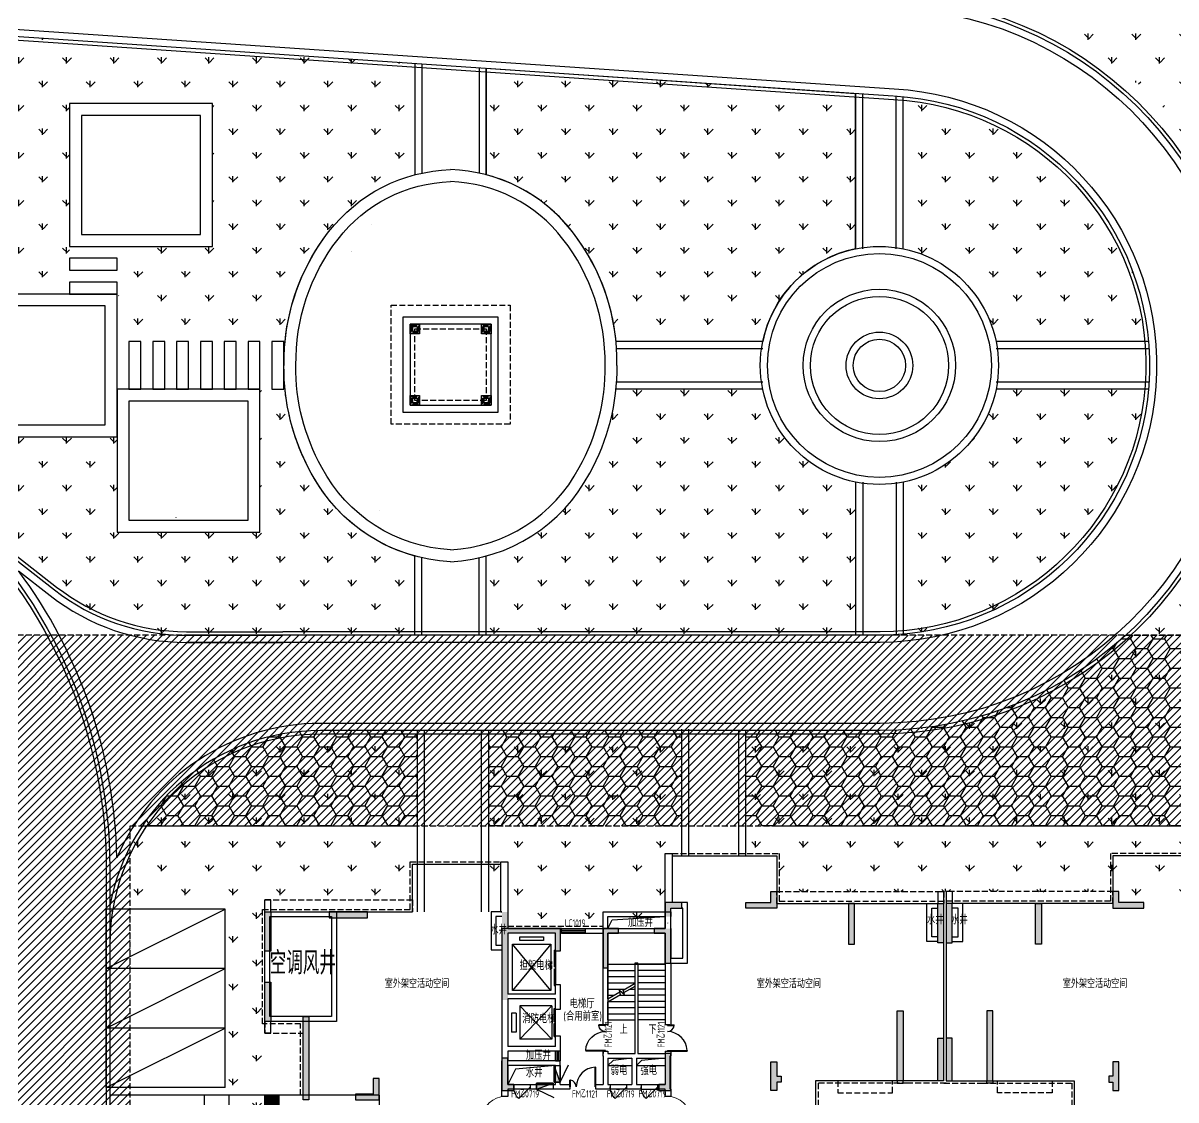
# Model space of a CAD drawing. Header units: millimetres. Extents: x 36720183 to 38160956, y 58934012 to 60388477.
# Drawn here: x 37605093 to 37653503, y 59439043 to 59484273 of the extents above; entities that cross this region are included whole.
import ezdxf

# ---------------------------------------------------------------- set-up
doc = ezdxf.new("R2010")
doc.units = ezdxf.units.MM
doc.header["$LTSCALE"] = 1000
doc.header["$MEASUREMENT"] = 0
doc.linetypes.add('DASH', pattern=[0.35, 0.25, -0.1])
for name, color, linetype in [('0-ROAD', 2, 'Continuous'), ('003-核算户型面积-公摊部分轮廓', 30, 'Continuous'), ('@ 绿化', 8, 'Continuous'), ('@YL', 2, 'Continuous'), ('@园建', 1, 'Continuous'), ('@扑救面填充', 8, 'Continuous'), ('@植草板', 8, 'Continuous'), ('C_Wall', 6, 'Continuous'), ('COLUMN', 9, 'Continuous'), ('DIM_LEAD', 3, 'Continuous'), ('DIM_SYMB', 3, 'Continuous'), ('DL_道路红线_支路网_', 1, 'Continuous'), ('EVTR', 2, 'Continuous'), ('PUB_DIM', 3, 'Continuous'), ('PUB_HATCH', 8, 'Continuous'), ('PUB_TEXT', 7, 'Continuous'), ('STAIR', 2, 'Continuous'), ('TEXT', 1, 'Continuous'), ('WALL', 4, 'Continuous'), ('WINDOW', 2, 'Continuous'), ('WINDOW_TEXT', 3, 'Continuous'), ('X-A4-4F-PLAN$0$水X-EQU', 1, 'Continuous'), ('X-A4-4F-PLAN$0$洞', 5, 'Continuous'), ('扑救面', 2, 'Continuous'), ('沉板', 2, 'Continuous'), ('裙楼挑廊', 7, 'Continuous'), ('车位', 40, 'Continuous'), ('首层轮廓', 6, 'Continuous')]:
    doc.layers.add(name, color=color, linetype=linetype)
doc.styles.add('_TCH_DIM', font='SIMPLEX', dxfattribs={"bigfont": 'GBCBIG'})
doc.styles.get("Standard").update_dxf_attribs({"font": 'gbenor.shx', "bigfont": 'gbcbig.shx'})
pattern_1 = [(90, (0, 0), (-997.795475, 997.795475), [264.58066, -1731.01015]), (45, (0, 0), (-997.796155, 997.796155), [264.58066, -1146.51615]), (135, (0, 0), (-997.796155, -997.796155), [264.58066, -1146.51615])]
pattern_2 = [(0, (0, 0), (714.375, 412.4445), [476.25, -952.5]), (120, (0, 0), (-714.3749147, 412.4446478), [476.25, -952.5]), (60, (0, 0), (8.53e-05, 824.8891478), [-952.5, 476.25])]

# ---------------------------------------------------------------- blocks, each defined once
blk = doc.blocks.new('车位')
at = {"layer": '车位'}
for p, q in [((2126015, 462726), (2126015, 465226)), ((2131015, 465226), (2126015, 465226)), ((2131015, 462726), (2131015, 465226)), ((2131015, 462726), (2126015, 462726))]:
    blk.add_line(p, q, dxfattribs=at)
blk.add_lwpolyline([(2126015, 462726), (2131015, 465226)], dxfattribs=at)
blk = doc.blocks.new('gj1-0107')
at = {"layer": 'WINDOW', "color": 2}
for points in [[(42980968, 57729675), (42977968, 57729675), (42977968, 57734275), (42980968, 57734275)], [(42980768, 57729875), (42978168, 57729875), (42978168, 57734075), (42980768, 57734075)]]:
    blk.add_lwpolyline(points, close=True, dxfattribs=at)
at = {"layer": 'PUB_TEXT', "color": 2}
blk.add_text('空调风井', height=964.5, dxfattribs=at).set_placement((42978168, 57731652))
blk = doc.blocks.new('_FZH')
blk.add_lwpolyline([(-0.5, -0.5), (0.5, -0.5), (0.5, 0.5), (-0.5, 0.5)], close=True)
at = {"layer": 'PUB_HATCH'}
blk.add_solid([(-0.5, -0.5), (0.5, -0.5), (-0.5, 0.5), (0.5, 0.5)], dxfattribs=at)
blk = doc.blocks.new('X-A4-4F-PLAN$0$A$C331B4B6F')
at = {"layer": 'X-A4-4F-PLAN$0$水X-EQU'}
blk.add_hatch(color=256, dxfattribs=at).paths.add_polyline_path([(-208, -272), (258, -439), (-208, -439)])
blk.add_line((-208, -272), (279, -45), dxfattribs=at)
blk.add_lwpolyline([(-208, -272), (-208, -439), (258, -439), (258, -272)], close=True, dxfattribs=at)
at = {"layer": 'X-A4-4F-PLAN$0$洞'}
blk.add_lwpolyline([(-208, -272), (258, -439)], dxfattribs=at)
blk.add_lwpolyline([(-208, -272), (258, -439), (-208, -439)], close=True, dxfattribs=at)
blk = doc.blocks.new('$DorLib2D$00000001')
for p, q in [((0.45, 0.975), (0.5, 0.975)), ((0.45, 0), (0.45, 0.975)), ((0.5, 0), (0.5, 0.975)), ((0.5, 0), (0.45, 0))]:
    blk.add_line(p, q)
at = {"lineweight": 13}
blk.add_arc((0.475, 0), 0.975, 91.4693, 180, dxfattribs=at)
blk = doc.blocks.new('$DORLIB2D$00000127')
at = {"color": 0, "linetype": 'Continuous'}
for p, q in [((-0.033, 0.795), (-0.533, 0.795)), ((-0.533, 0.795), (-0.533, 0.69)), ((-0.033, 0.795), (-0.033, 0.69)), ((0.033, 0.795), (0.033, 0.69)), ((0.533, 0.795), (0.033, 0.795)), ((0.533, 0.795), (0.533, 0.69)), ((-0.033, 0.69), (-0.533, 0.69)), ((0.5, 0.5), (-0.5, 0.5)), ((0.533, 0.69), (0.033, 0.69))]:
    blk.add_line(p, q, dxfattribs=at)
blk = doc.blocks.new('$DorLib2D$00000225')
at = {"color": 0}
for p, q in [((0.475, -0.001), (0.475, 0.752)), ((0.475, 0.752), (0.5, 0.752)), ((0.5, -0.001), (0.5, 0.752)), ((-0.5, 0), (-0.5, 0.252)), ((-0.475, 0.252), (-0.5, 0.252)), ((-0.475, 0), (-0.475, 0.252)), ((-0.475, 0), (-0.5, 0)), ((0.475, -0.001), (0.5, -0.001))]:
    blk.add_line(p, q, dxfattribs=at)
for centre, radius, start, end in [((0.505, -0.002), 0.755, 92.2493, 179.7238), ((-0.501, 0.003), 0.251, 359.7899, 84.0974)]:
    blk.add_arc(centre, radius, start, end, dxfattribs=at)
blk = doc.blocks.new('$DorLib2D$00000114')
at = {"color": 0}
blk.add_line((0.5, 0), (-0.207, 0.707), dxfattribs=at)
blk.add_arc((0.5, 0), 1, 135, 180, dxfattribs=at)
blk = doc.blocks.new('D11sc-0114')
at = {"layer": 'C_Wall'}
h = blk.add_hatch(color=252, dxfattribs=at)
h.dxf.hatch_style = 1
h.paths.add_polyline_path([(5576452, -2241428), (5576452, -2241228), (5576202, -2241228), (5576202, -2242878), (5576452, -2242878)])
h.paths.add_polyline_path([(5576452, -2244178), (5576202, -2244178), (5576202, -2245828), (5576452, -2245828), (5576452, -2245628)])
h.paths.add_polyline_path([(5578052, -2245628), (5577802, -2245628), (5577802, -2249128), (5578052, -2249128)])
h.paths.add_polyline_path([(5580552, -2252928), (5580552, -2252728), (5580302, -2252728), (5580302, -2254928), (5580552, -2254928)])
h.paths.add_polyline_path([(5581752, -2255528), (5581502, -2255528), (5581502, -2258728), (5581752, -2258728)])
h.paths.add_polyline_path([(5585352, -2259178), (5583652, -2259178), (5583652, -2259428), (5583802, -2259428), (5583802, -2259428), (5585352, -2259428)])
h.paths.add_polyline_path([(5593152, -2259178), (5591451, -2259178), (5591451, -2259428), (5591601, -2259428), (5591601, -2259428), (5593152, -2259428)])
h.paths.add_polyline_path([(5595302, -2255528), (5595052, -2255528), (5595052, -2258728), (5595302, -2258728), (5595302, -2258628)])
h.paths.add_polyline_path([(5596502, -2252728), (5596252, -2252728), (5596252, -2252928), (5596252, -2254928), (5596502, -2254928)])
h.paths.add_polyline_path([(5593602, -2251778), (5591802, -2251778), (5591802, -2252028), (5593602, -2252028)])
h.paths.add_polyline_path([(5585002, -2251778), (5583202, -2251778), (5583202, -2252028), (5585002, -2252028)])
h.paths.add_polyline_path([(5586402, -2250078), (5586202, -2250078), (5584752, -2250078), (5584752, -2250328), (5586402, -2250328)])
h.paths.add_polyline_path([(5584052, -2250078), (5583852, -2250078), (5582402, -2250078), (5582402, -2250328), (5584052, -2250328)])
h.paths.add_polyline_path([(5581002, -2248228), (5580752, -2248228), (5580752, -2248878), (5580002, -2248878), (5580002, -2249128), (5581002, -2249128)])
h.paths.add_polyline_path([(5586654, -2248478), (5586402, -2248478), (5586402, -2247378), (5586152, -2247378), (5586152, -2248728), (5586654, -2248728)])
h.paths.add_polyline_path([(5586402, -2242128), (5588402, -2242128), (5588402, -2242878), (5588602, -2242878), (5588602, -2241928), (5586402, -2241928), (5586402, -2241228), (5586152, -2241228), (5586152, -2244928), (5586402, -2244928)])
h.paths.add_polyline_path([(5580502, -2241228), (5579102, -2241228), (5578902, -2241228), (5578902, -2241478), (5580502, -2241478)])
h.paths.add_polyline_path([(5590602, -2242128), (5591052, -2242128), (5591052, -2241928), (5590402, -2241928), (5590402, -2243578), (5590602, -2243578)])
h.paths.add_polyline_path([(5593252, -2247178), (5593002, -2247178), (5593002, -2248478), (5592747, -2248478), (5592747, -2248728), (5593252, -2248728)])
h.paths.add_polyline_path([(5594652, -2250078), (5594452, -2250078), (5593002, -2250078), (5593002, -2250328), (5594652, -2250328)])
h.paths.add_polyline_path([(5597702, -2250078), (5597502, -2250078), (5596052, -2250078), (5596052, -2250328), (5597702, -2250328)])
h.paths.add_polyline_path([(5597882, -2248128), (5597702, -2248128), (5597702, -2247528), (5597452, -2247528), (5597452, -2248728), (5597702, -2248728), (5597702, -2248378), (5597882, -2248378)])
h.paths.add_polyline_path([(5603002, -2245378), (5602752, -2245378), (5602752, -2248128), (5602752, -2248328), (5603002, -2248328)])
h.paths.add_polyline_path([(5604702, -2246528), (5604452, -2246528), (5604452, -2248128), (5604452, -2248328), (5604702, -2248328)])
h.paths.add_polyline_path([(5604702, -2240878), (5604452, -2240878), (5604452, -2241078), (5604452, -2242528), (5604702, -2242528)])
h.paths.add_polyline_path([(5600952, -2240878), (5600702, -2240878), (5600702, -2242578), (5600952, -2242578)])
h.paths.add_polyline_path([(5597702, -2240378), (5597452, -2240378), (5597452, -2240828), (5596402, -2240828), (5596402, -2241078), (5597702, -2241078)])
h.paths.add_polyline_path([(5593002, -2241428), (5593252, -2241428), (5593252, -2241078), (5593702, -2241078), (5593702, -2240828), (5593002, -2240828)])
h.paths.add_polyline_path([(5593252, -2241928), (5592552, -2241928), (5592552, -2242128), (5593002, -2242128), (5593002, -2243378), (5593252, -2243378)])
for points in [[(5596402, -2241078), (5596402, -2240828), (5597452, -2240828), (5597452, -2240378), (5597702, -2240378), (5597702, -2241078)], [(5593702, -2240828), (5593002, -2240828), (5593002, -2241928), (5592552, -2241928), (5592552, -2242128), (5593002, -2242128), (5593002, -2243378), (5593252, -2243378), (5593252, -2241078), (5593702, -2241078)], [(5600952, -2240878), (5600702, -2240878), (5600702, -2242578), (5600952, -2242578)], [(5604452, -2241078), (5604452, -2240878), (5604702, -2240878), (5604702, -2242528), (5604452, -2242528), (5604452, -2241078)], [(5576452, -2241228), (5576452, -2241428), (5576452, -2241428), (5576452, -2242878), (5576202, -2242878), (5576202, -2241228)], [(5580502, -2241478), (5580502, -2241228), (5579102, -2241228), (5579102, -2241228), (5578902, -2241228), (5578902, -2241478)], [(5591052, -2242128), (5591052, -2241928), (5590402, -2241928), (5590402, -2243578), (5590602, -2243578), (5590602, -2242128)], [(5576452, -2245828), (5576202, -2245828), (5576202, -2244178), (5576452, -2244178), (5576452, -2245628), (5576452, -2245628)], [(5577802, -2245628), (5578052, -2245628), (5578052, -2249128), (5577802, -2249128)], [(5602752, -2248328), (5602752, -2248128), (5602752, -2248128), (5602752, -2245378), (5603002, -2245378), (5603002, -2248328)], [(5604452, -2248328), (5604452, -2248128), (5604452, -2248128), (5604452, -2246528), (5604702, -2246528), (5604702, -2248328)], [(5593002, -2247178), (5593002, -2248478), (5592747, -2248478), (5592747, -2248728), (5593252, -2248728), (5593252, -2247178)], [(5586402, -2247378), (5586152, -2247378), (5586152, -2248728), (5586654, -2248728), (5586654, -2248478), (5586402, -2248478)], [(5597702, -2248728), (5597452, -2248728), (5597452, -2247528), (5597702, -2247528), (5597702, -2248128), (5597882, -2248128), (5597882, -2248378), (5597702, -2248378)], [(5580752, -2248228), (5580752, -2248878), (5580002, -2248878), (5580002, -2249128), (5581002, -2249128), (5581002, -2248228)], [(5583852, -2250078), (5584052, -2250078), (5584052, -2250328), (5582402, -2250328), (5582402, -2250078), (5583852, -2250078)], [(5586202, -2250078), (5586402, -2250078), (5586402, -2250328), (5584752, -2250328), (5584752, -2250078), (5586202, -2250078)], [(5594452, -2250078), (5594652, -2250078), (5594652, -2250328), (5593002, -2250328), (5593002, -2250078), (5594452, -2250078)], [(5597502, -2250078), (5597702, -2250078), (5597702, -2250328), (5596052, -2250328), (5596052, -2250078), (5597502, -2250078)], [(5585002, -2251778), (5583202, -2251778), (5583202, -2252028), (5585002, -2252028)], [(5591802, -2251778), (5593602, -2251778), (5593602, -2252028), (5591802, -2252028)], [(5580302, -2254928), (5580552, -2254928), (5580552, -2252928), (5580552, -2252928), (5580552, -2252728), (5580302, -2252728)], [(5596502, -2254928), (5596252, -2254928), (5596252, -2252928), (5596252, -2252928), (5596252, -2252728), (5596502, -2252728)], [(5581502, -2255528), (5581752, -2255528), (5581752, -2258728), (5581502, -2258728)], [(5595302, -2255528), (5595052, -2255528), (5595052, -2258728), (5595052, -2258728), (5595302, -2258728), (5595302, -2258628), (5595302, -2258628)], [(5585352, -2259428), (5585352, -2259178), (5583652, -2259178), (5583652, -2259428), (5583802, -2259428), (5583802, -2259428)], [(5593152, -2259428), (5593152, -2259178), (5591451, -2259178), (5591451, -2259428), (5591601, -2259428), (5591601, -2259428)]]:
    blk.add_lwpolyline(points, close=True, dxfattribs=at)
at = {"layer": 'C_Wall', "const_width": 0.02}
blk.add_lwpolyline([(5588402, -2242878), (5588602, -2242878), (5588602, -2241928), (5586402, -2241928), (5586402, -2241228), (5586152, -2241228), (5586152, -2244928), (5586402, -2244928), (5586402, -2242128), (5588402, -2242128)], close=True, dxfattribs=at)
blk = doc.blocks.new('D11D12scpm')
at = {"color": 6}
blk.add_line((669407, -181519), (669607, -181519), dxfattribs=at)
at = {"layer": '003-核算户型面积-公摊部分轮廓', "color": 6}
blk.add_lwpolyline([(671607, -175969), (671789, -175605), (674007, -175469)], dxfattribs=at)
at = {"layer": 'C_Wall', "color": 6}
blk.add_line((669607, -175969), (669607, -175969), dxfattribs=at)
at = {"layer": 'DIM_LEAD', "color": 6, "const_width": 20}
blk.add_lwpolyline([(674121, -175747, 1), (674130, -175729, 1)], format="xyb", close=True, dxfattribs=at)
at = {"layer": 'DIM_SYMB', "color": 6}
for points in [[(673407, -179939, 0, 0, 0), (673407, -176819, 0, 0, 0), (672207, -176819, 0, 0, 0), (672207, -178209, 80, 0, 0), (672207, -178509, 0, 0, 0)], [(672207, -179939, 0, 0, 0), (672207, -179069, 80, 0, 0), (672207, -178769, 0, 0, 0)]]:
    blk.add_lwpolyline(points, format="xyseb", dxfattribs=at)
at = {"layer": 'EVTR', "color": 6}
for p, q in [((667607, -176619), (669207, -176619)), ((669207, -176619), (667607, -178569)), ((669207, -178569), (667607, -176619)), ((667607, -178569), (667607, -176619)), ((667907, -176469), (667907, -176319)), ((667907, -176319), (668907, -176319)), ((668907, -176469), (667907, -176469)), ((668907, -176319), (668907, -176469)), ((669207, -176619), (669207, -178569)), ((669207, -178569), (667607, -178569)), ((667762, -179519), (667562, -179519)), ((667562, -179519), (667562, -180319)), ((667762, -179519), (667762, -180319)), ((667907, -179219), (669257, -180619)), ((669257, -179219), (667907, -180619)), ((669257, -179219), (667907, -179219)), ((667907, -179219), (667907, -180619)), ((669257, -179219), (669257, -180619)), ((667762, -180319), (667562, -180319)), ((669257, -180619), (667907, -180619))]:
    blk.add_line(p, q, dxfattribs=at)
at = {"layer": 'PUB_DIM', "color": 6}
for points in [[(672607, -181419), (671824, -181517), (671607, -181719)], [(674007, -181419), (673024, -181517), (672807, -181719)], [(669407, -181719), (667726, -181871), (667407, -182519)]]:
    blk.add_lwpolyline(points, dxfattribs=at)
at = {"layer": 'STAIR', "color": 6}
for p, q in [((674007, -176169), (671607, -176169)), ((671607, -176169), (671607, -177469)), ((674007, -177469), (674007, -176169)), ((671607, -178928), (671607, -177469)), ((671607, -177469), (672747, -177469)), ((671607, -177469), (674007, -177469)), ((672747, -177409), (672867, -177409)), ((672747, -177469), (672747, -177409)), ((672807, -177469), (672807, -177469)), ((672807, -177469), (672807, -177469)), ((672807, -177469), (672807, -177469)), ((672867, -177469), (672867, -177409)), ((674007, -177469), (672867, -177469)), ((674007, -177469), (674007, -179809)), ((671607, -177729), (672747, -177729)), ((671607, -177989), (672747, -177989)), ((674007, -177729), (672867, -177729)), ((674007, -177989), (672867, -177989)), ((671607, -178249), (672747, -178249)), ((671607, -178509), (672332, -178509)), ((672143, -178734), (672097, -178561)), ((672097, -178561), (672303, -178734)), ((672254, -178554), (672747, -178269)), ((672303, -178734), (672254, -178554)), ((672281, -178654), (672747, -178385)), ((672532, -178509), (672747, -178509)), ((674007, -178249), (672867, -178249)), ((674007, -178509), (672867, -178509)), ((671607, -178928), (672116, -178634)), ((671607, -179043), (672143, -178734)), ((671607, -178769), (671882, -178769)), ((671607, -179809), (671607, -179043)), ((671632, -179029), (672747, -179029)), ((672082, -178769), (672747, -178769)), ((674007, -178769), (672867, -178769)), ((674007, -179029), (672867, -179029)), ((671607, -179289), (672747, -179289)), ((671607, -179549), (672747, -179549)), ((674007, -179289), (672867, -179289)), ((674007, -179549), (672867, -179549)), ((671607, -179809), (672747, -179809)), ((674007, -179809), (672867, -179809))]:
    blk.add_line(p, q, dxfattribs=at)
at = {"layer": 'WALL', "color": 6}
for p, q in [((685457, -174419), (685457, -174919)), ((685457, -174419), (685707, -174419)), ((685707, -174419), (685707, -174919)), ((685817, -174419), (685817, -174919)), ((686067, -174419), (685817, -174419)), ((686067, -174419), (686067, -174919)), ((657207, -175269), (657207, -174769)), ((657457, -174769), (657207, -174769)), ((657457, -175269), (657457, -174769)), ((667107, -175269), (667157, -175269)), ((667407, -175269), (667407, -175969)), ((674007, -175469), (674007, -175969)), ((669607, -175969), (667157, -175969)), ((667157, -175969), (667157, -179319)), ((667407, -176169), (667407, -176419)), ((669407, -176169), (667407, -176169)), ((667407, -176169), (667407, -178719)), ((669407, -176919), (669407, -176169)), ((669607, -175969), (669607, -176919)), ((669657, -175969), (669607, -175969)), ((669657, -176169), (669607, -176169)), ((669657, -176169), (669657, -175969)), ((670657, -175969), (673557, -175969)), ((670657, -175969), (670657, -176169)), ((670657, -176169), (671407, -176169)), ((671407, -180019), (671407, -175969)), ((671607, -176169), (671607, -180019)), ((673557, -176169), (671607, -176169)), ((673557, -175969), (674007, -175969)), ((674007, -176169), (673557, -176169)), ((674007, -176169), (674007, -180019)), ((669607, -176919), (669407, -176919)), ((669407, -178719), (669407, -178319)), ((669407, -178319), (669607, -178319)), ((669607, -178319), (669607, -178869)), ((669407, -178719), (667407, -178719)), ((669407, -178919), (667407, -178919)), ((667407, -178919), (667407, -180919)), ((669407, -179369), (669407, -178919)), ((669607, -178869), (669607, -179369)), ((667157, -179319), (667157, -181519)), ((669607, -179369), (669407, -179369)), ((657207, -180369), (657207, -179869)), ((657457, -180369), (657457, -179869)), ((671607, -180019), (671407, -180019)), ((674207, -180019), (674007, -180019)), ((657457, -180369), (657207, -180369)), ((669407, -180919), (669407, -180469)), ((669407, -180469), (669607, -180469)), ((669607, -180469), (669607, -181119)), ((668707, -180919), (667407, -180919)), ((669407, -180919), (667407, -180919)), ((667157, -183019), (667157, -181519)), ((669407, -181119), (667407, -181119)), ((667407, -181119), (667407, -181519)), ((669407, -181519), (667407, -181519)), ((669407, -181519), (669407, -181119)), ((669607, -181119), (669407, -181119)), ((669607, -181519), (669407, -181519)), ((669407, -181519), (669607, -181519)), ((669607, -182519), (669607, -181519)), ((671407, -181330), (671407, -181119)), ((671407, -181119), (671607, -181119)), ((671407, -181119), (671407, -181219)), ((671407, -181319), (671407, -181219)), ((671407, -181319), (671407, -182519)), ((671407, -181330), (671407, -181519)), ((671607, -181119), (671607, -181219)), ((671607, -181119), (671607, -181219)), ((671607, -181219), (672747, -181219)), ((671607, -181419), (672607, -181419)), ((671607, -181419), (671607, -182519)), ((672607, -181419), (672607, -182519)), ((672807, -181419), (672807, -182519)), ((672807, -181419), (674007, -181419)), ((672867, -181219), (674007, -181219)), ((674007, -181119), (674007, -181219)), ((674007, -181119), (674007, -181219)), ((674007, -181119), (674207, -181119)), ((674007, -181419), (674007, -182519)), ((674207, -181319), (674207, -182719)), ((674257, -181119), (674257, -181319)), ((669407, -181719), (667407, -181719)), ((667407, -181719), (667407, -182519)), ((669407, -182519), (669407, -181719)), ((671607, -181719), (672607, -181719)), ((672807, -181719), (674007, -181719)), ((657207, -182969), (657207, -185135)), ((662007, -182969), (657207, -182969)), ((662007, -182969), (662007, -186769)), ((667407, -182519), (667658, -182519)), ((667658, -182719), (667407, -182719)), ((667407, -182719), (667407, -183019)), ((667658, -182519), (667658, -182719)), ((668358, -182719), (668358, -182519)), ((668360, -182519), (669407, -182519)), ((668707, -182719), (668360, -182719)), ((670007, -182719), (668707, -182719)), ((669607, -182519), (670007, -182519)), ((669607, -182519), (670007, -182519)), ((670007, -182519), (670007, -182719)), ((671107, -182519), (671407, -182519)), ((671107, -182719), (671107, -182519)), ((671107, -182519), (671407, -182519)), ((671507, -182719), (671107, -182719)), ((671707, -182719), (671507, -182719)), ((671607, -182519), (671707, -182519)), ((671607, -182519), (671707, -182519)), ((671707, -182519), (671707, -182719)), ((672407, -182719), (672407, -182519)), ((672407, -182519), (672607, -182519)), ((672725, -182719), (672407, -182719)), ((673007, -182719), (672707, -182719)), ((672807, -182519), (673007, -182519)), ((673007, -182519), (673007, -182719)), ((673707, -182719), (673707, -182519)), ((673707, -182519), (673752, -182519)), ((673707, -182719), (673752, -182719)), ((673752, -182519), (674007, -182519)), ((674007, -182719), (673752, -182719)), ((674007, -183019), (674007, -182719)), ((674257, -182719), (674257, -183019)), ((667407, -183019), (667157, -183019)), ((674257, -183019), (674007, -183019))]:
    blk.add_line(p, q, dxfattribs=at)
for points in [[(674007, -174869), (674007, -172819), (674307, -172819), (674307, -174869)], [(667107, -175269), (667107, -173169), (667407, -173169), (667407, -175269)], [(674257, -177419), (674257, -177419), (674957, -177419), (674957, -174869), (674707, -174869)], [(674257, -177219), (674257, -177219), (674757, -177219), (674757, -175119), (674707, -175119)], [(685457, -176519), (685007, -176519), (685007, -174919), (685457, -174919)], [(685457, -176319), (685207, -176319), (685207, -175119), (685457, -175119)], [(686067, -176519), (686517, -176519), (686517, -174919), (686067, -174919)], [(686067, -176319), (686317, -176319), (686317, -175119), (686067, -175119)], [(667157, -175269), (666707, -175269), (666707, -176869), (667157, -176869)], [(667157, -175469), (666907, -175469), (666907, -176669), (667157, -176669)], [(671407, -175969), (671407, -175269), (674257, -175269), (674257, -175469)], [(671607, -175969), (671607, -175469), (674007, -175469)], [(674257, -175969), (674257, -177219)], [(672747, -181219), (672747, -177469), (672867, -177469), (672867, -181219)], [(674257, -177419), (674257, -180019)], [(671607, -178219), (671607, -179119)], [(683757, -182369), (683757, -182469), (684007, -182469), (684007, -182369)], [(687767, -182369), (687767, -182469), (687517, -182469), (687517, -182369)]]:
    blk.add_lwpolyline(points, dxfattribs=at)
at = {"layer": 'WINDOW', "color": 6}
for p, q in [((669657, -175969), (670657, -175969)), ((669657, -176036), (670657, -176036)), ((669657, -176102), (670657, -176102)), ((669657, -176169), (670657, -176169)), ((671407, -177919), (671407, -177719)), ((669407, -181119), (669407, -181519)), ((669474, -181119), (669474, -181519)), ((669540, -181119), (669540, -181519)), ((669607, -181119), (669607, -181519)), ((667658, -182519), (668358, -182519)), ((668358, -182719), (667658, -182719)), ((671707, -182519), (672407, -182519)), ((671707, -182519), (672407, -182519)), ((672407, -182719), (671707, -182719)), ((673007, -182519), (673707, -182519)), ((673007, -182719), (673707, -182719))]:
    blk.add_line(p, q, dxfattribs=at)
at = {"layer": '首层轮廓', "color": 6}
for p, q in [((674007, -175969), (674007, -172819)), ((674007, -172819), (674307, -172819)), ((674307, -172819), (674307, -172919)), ((663407, -175269), (663407, -173269)), ((663407, -173269), (667107, -173269)), ((667107, -173269), (667107, -173169)), ((667107, -173169), (667407, -173169)), ((667407, -173169), (667407, -175969)), ((674307, -172919), (678707, -172919)), ((678707, -172919), (678707, -174919)), ((697217, -172919), (692817, -172919)), ((692817, -172919), (692817, -174919)), ((678707, -174919), (681707, -174919)), ((681707, -174919), (681707, -174919)), ((681707, -174919), (685707, -174919)), ((685707, -174919), (685707, -182369)), ((689817, -174919), (685817, -174919)), ((685817, -174919), (685817, -182369)), ((692817, -174919), (689817, -174919)), ((689817, -174919), (689817, -174919)), ((657207, -175269), (663407, -175269)), ((657207, -179869), (657207, -175269)), ((667407, -175969), (674007, -175969)), ((658807, -179869), (657207, -179869)), ((658807, -183169), (658807, -179869)), ((684107, -182369), (680332, -182369)), ((680332, -182369), (680332, -184369)), ((685707, -182369), (684107, -182369)), ((684107, -182369), (684107, -182369)), ((685817, -182369), (687417, -182369)), ((687417, -182369), (687417, -182369)), ((687417, -182369), (691192, -182369)), ((691192, -182369), (691192, -184369))]:
    blk.add_line(p, q, dxfattribs=at)
at = {"layer": '首层轮廓', "color": 6, "linetype": 'DASH'}
for p, q in [((674307, -172819), (678807, -172819)), ((678807, -172819), (678807, -174819)), ((697217, -172819), (692717, -172819)), ((692717, -172819), (692717, -174819)), ((663307, -175169), (663307, -173169)), ((663307, -173169), (667107, -173169)), ((657107, -179969), (657107, -175169)), ((657107, -175169), (663307, -175169)), ((678807, -174819), (681607, -174819)), ((681607, -174819), (681607, -174819)), ((681607, -174819), (685807, -174819)), ((689917, -174819), (685717, -174819)), ((692717, -174819), (689917, -174819)), ((689917, -174819), (689917, -174819)), ((667407, -175869), (671407, -175869)), ((658707, -179969), (657107, -179969)), ((658707, -182969), (658707, -179969)), ((684207, -182469), (680432, -182469)), ((680432, -182469), (680432, -184469)), ((685807, -182469), (684207, -182469)), ((684207, -182469), (684207, -182469)), ((685717, -182469), (687317, -182469)), ((687317, -182469), (687317, -182469)), ((687317, -182469), (691092, -182469)), ((691092, -182469), (691092, -184469))]:
    blk.add_line(p, q, dxfattribs=at)
for points in [[(678707, -174919), (678707, -174419), (685708, -174419), (685708, -174919)], [(692817, -174919), (692817, -174419), (685817, -174419), (685817, -174919)], [(657207, -175269), (657207, -174769), (663407, -174769), (663407, -175269)], [(657207, -179869), (657207, -180369), (658807, -180369), (658807, -179869)], [(681257, -182369), (681257, -182869), (683557, -182869), (683557, -182369)], [(690267, -182369), (690267, -182869), (687967, -182869), (687967, -182369)]]:
    blk.add_lwpolyline(points, dxfattribs=at)
at = {"layer": 'COLUMN', "color": 6, "xscale": 599.9999999767169, "yscale": 599.9999999767169, "zscale": 599.9999999767169}
blk.add_blockref('_FZH', (657507, -183269), dxfattribs=at)
at = {"layer": 'WINDOW', "color": 6}
for name, p, xscale, yscale, zscale, rotation in [('$DORLIB2D$00000127', (669507, -177619), 1400, 200, 1400, 90), ('$DORLIB2D$00000127', (669507, -179919), -1100, 200, -1100, 90), ('$DorLib2D$00000225', (671504, -180569), -1100, 1100, -1100, 90), ('$DorLib2D$00000225', (674109, -180569), 1100, 1100, -1100, 270), ('$DorLib2D$00000114', (668008, -182619), -700.0000000000001, 700.0000000000001, -700.0000000000001, 180), ('$DorLib2D$00000114', (672057, -182619), -700.0000000000001, 700.0000000000001, -700.0000000000001, 180), ('$DorLib2D$00000114', (673357, -182619), -700.0000000000001, 700.0000000000001, -700.0000000000001, 180), ('$DorLib2D$00000001', (667307, -183519), -1000, 1000, 1000, 90), ('$DorLib2D$00000001', (674107, -183519), 1000, 1000, 1000, 270)]:
    blk.add_blockref(name, p, dxfattribs=dict(at, xscale=xscale, yscale=yscale, zscale=zscale, rotation=rotation))
at = {"layer": 'WINDOW', "color": 6, "xscale": 1100, "yscale": 1100, "zscale": -1100}
blk.add_blockref('$DorLib2D$00000225', (670557, -182619), dxfattribs=at)
at = {"layer": 'X-A4-4F-PLAN$0$水X-EQU', "color": 6, "xscale": -1.5, "yscale": 1.5, "zscale": 1.5}
for p, rotation in [((670015, -182106), 270), ((668920, -183127), 180)]:
    blk.add_blockref('X-A4-4F-PLAN$0$A$C331B4B6F', p, dxfattribs=dict(at, rotation=rotation))
at = {"layer": '沉板', "color": 6}
blk.add_blockref('D11sc-0114', (-4918995, 2065959), dxfattribs=at)
at = {"layer": '沉板', "color": 6, "xscale": -1}
blk.add_blockref('D11sc-0114', (6290519, 2065959), dxfattribs=at)
at = {"layer": 'PUB_TEXT', "color": 6}
for p in [(662244, -178462), (677857, -178462), (690715, -178462)]:
    blk.add_text('室外架空活动空间', height=337.6, dxfattribs=at).set_placement(p)
at = {"layer": 'PUB_TEXT', "color": 6, "style": '_TCH_DIM'}
for s, p in [('上', (672103, -180394)), ('下', (673312, -180394))]:
    blk.add_text(s, height=338, dxfattribs=at).set_placement(p)
at = {"layer": 'TEXT', "color": 6}
for s, p in [('加压井', (672450, -175899)), ('水井', (685006, -175788)), ('水井', (686016, -175788)), ('水井', (666669, -176213)), ('担架电梯', (667898, -177709)), ('电梯厅', (670001, -179313)), ('消防电梯', (668013, -179941)), ('(合用前室)', (669737, -179837)), ('加压井', (668163, -181484)), ('水井', (668163, -182214)), ('弱电', (671723, -182116)), ('强电', (672972, -182116))]:
    blk.add_text(s, height=350, dxfattribs=at).set_placement(p)
at = {"layer": 'WINDOW_TEXT', "color": 6, "width": 0.7}
for s, p in [('LC1019', (669800, -175886)), ('FM乙0719', (667545, -183067)), ('FM乙1121', (670101, -183068)), ('FM乙0719', (671559, -183067)), ('FM乙0719', (672894, -183067))]:
    blk.add_text(s, height=300, dxfattribs=at).set_placement(p)
for p in [(671777, -180961), (673999, -180961)]:
    blk.add_text('FM乙1121', height=300, rotation=90, dxfattribs=at).set_placement(p)

msp = doc.modelspace()

# ---------------------------------------------------------------- hatches: boundary and pattern name
at = {"layer": '@ 绿化', "linetype": 'Continuous'}
h = msp.add_hatch(dxfattribs=at)
h.set_pattern_fill('GRASS', color=256, scale=500, style=0)
h.set_pattern_definition(pattern_1)
h.paths.add_polyline_path([(37645799, 59484476), (37647714, 59486504), (37657673, 59485826), (37657673, 59483574), (37662166, 59483574), (37662166, 59469120), (37656384, 59469331), (37656458, 59475037), (37652584, 59481343), (37648073, 59483895)])
h = msp.add_hatch(dxfattribs=at)
h.set_pattern_fill('GRASS', color=256, scale=500, style=0)
h.set_pattern_definition(pattern_1)
edge = h.paths.add_edge_path()
edge.add_line((37621543, 59458560), (37621543, 59461887))
edge.add_arc((37623937, 59469371), 7858, 183.4984, 252.2592, ccw=False)
edge.add_line((37616094, 59468891), (37615041, 59468891))
edge.add_line((37615041, 59468891), (37615041, 59462893))
edge.add_line((37615041, 59462893), (37609041, 59462893))
edge.add_line((37609041, 59462893), (37609041, 59460893))
edge.add_line((37609041, 59460893), (37609041, 59461098))
edge.add_line((37609041, 59461098), (37609041, 59467098))
edge.add_line((37609041, 59467098), (37602541, 59466877))
edge.add_line((37602541, 59466877), (37602541, 59472877))
edge.add_line((37602541, 59472877), (37607041, 59472877))
edge.add_line((37607041, 59472877), (37607041, 59474893))
edge.add_line((37607041, 59474893), (37607041, 59480893))
edge.add_line((37607041, 59480893), (37613041, 59480893))
edge.add_line((37613041, 59480893), (37613041, 59474893))
edge.add_line((37613041, 59474893), (37609182, 59474893))
edge.add_line((37609182, 59474893), (37609041, 59471019))
edge.add_line((37609041, 59471019), (37616041, 59470893))
edge.add_arc((37624303, 59470103), 8300, 111.635, 174.539, ccw=False)
edge.add_line((37621243, 59477818), (37621243, 59482599))
edge.add_line((37621243, 59482599), (37605369, 59483679))
edge.add_arc((37604206, 59474462), 9290, 82.8079, 124.416)
edge.add_line((37598956, 59482126), (37594357, 59478249))
edge.add_arc((37597933, 59474070), 5500, 130.5514, 232.0033)
edge.add_line((37594547, 59469736), (37606411, 59460468))
edge.add_arc((37611951, 59467560), 9000, 232.0033, 270)
edge.add_line((37611951, 59458560), (37621543, 59458559))
h = msp.add_hatch(dxfattribs=at)
h.set_pattern_fill('GRASS', color=256, scale=500, style=0)
h.set_pattern_definition(pattern_1)
edge = h.paths.add_edge_path()
edge.add_arc((37621126, 59470041), 8908, 5.4916, 37.8424)
edge.add_arc((37622828, 59471378), 6743, 37.7453, 75.2713)
edge.add_line((37624543, 59477899), (37624543, 59482375))
edge.add_line((37624543, 59482375), (37640051, 59481320))
edge.add_line((37640051, 59481320), (37640051, 59474792))
edge.add_arc((37641051, 59469893), 5000, 101.537, 168.463)
edge.add_line((37636152, 59470893), (37629993, 59470893))
h = msp.add_hatch(dxfattribs=at)
h.set_pattern_fill('GRASS', color=256, scale=500, style=0)
h.set_pattern_definition(pattern_1)
edge = h.paths.add_edge_path()
edge.add_line((37645950, 59470893), (37652350, 59470893))
edge.add_arc((37641061, 59469893), 11333, 5.0622, 84.989)
edge.add_line((37642051, 59481183), (37642051, 59474792))
edge.add_arc((37641051, 59469893), 5000, 11.537, 78.463, ccw=False)
h = msp.add_hatch(dxfattribs=at)
h.set_pattern_fill('GRASS', color=256, scale=500, style=0)
h.set_pattern_definition(pattern_1)
edge = h.paths.add_edge_path()
edge.add_line((37624543, 59458560), (37624543, 59461887))
edge.add_arc((37622689, 59468654), 7017, 285.3159, 332.0924)
edge.add_arc((37620913, 59469801), 9125, 330.9495, 354.2886)
edge.add_line((37629993, 59468893), (37636152, 59468893))
edge.add_arc((37641051, 59469893), 5000, 191.537, 258.463)
edge.add_line((37640051, 59464994), (37640051, 59458560))
edge.add_line((37640051, 59458560), (37624543, 59458560))
h = msp.add_hatch(dxfattribs=at)
h.set_pattern_fill('GRASS', color=256, scale=500, style=0)
h.set_pattern_definition(pattern_1)
edge = h.paths.add_edge_path()
edge.add_line((37635449, 59449393), (37635449, 59454560))
edge.add_line((37635449, 59454560), (37641547, 59454568))
edge.add_arc((37641061, 59469893), 15333, 271.8174, 356.2606)
edge.add_line((37656361, 59468893), (37661985, 59468877))
edge.add_line((37661985, 59468877), (37661645, 59447093))
edge.add_line((37661645, 59447093), (37655559, 59447093))
edge.add_line((37655559, 59447093), (37655559, 59447293))
edge.add_line((37655559, 59447293), (37650859, 59447293))
edge.add_line((37650859, 59447293), (37650859, 59447812))
edge.add_line((37650859, 59447812), (37647859, 59447774))
edge.add_line((37647859, 59447774), (37647679, 59447793))
edge.add_line((37647679, 59447793), (37639569, 59447793))
edge.add_line((37639569, 59447793), (37636849, 59447793))
edge.add_line((37636849, 59447793), (37636849, 59449393))
edge.add_line((37636849, 59449393), (37635449, 59449393))
h = msp.add_hatch(dxfattribs=at)
h.set_pattern_fill('GRASS', color=256, scale=500, style=0)
h.set_pattern_definition(pattern_1)
edge = h.paths.add_edge_path()
edge.add_arc((37641051, 59469893), 5000, 281.537, 348.463)
edge.add_line((37645950, 59468893), (37652350, 59468893))
edge.add_arc((37641061, 59469893), 11333, 275.011, 354.9378, ccw=False)
edge.add_line((37642051, 59458603), (37642051, 59464994))
h = msp.add_hatch(dxfattribs=at)
h.set_pattern_fill('GRASS', color=256, scale=500, style=0)
h.set_pattern_definition(pattern_1)
edge = h.paths.add_edge_path()
edge.add_line((37615249, 59437060), (37613581, 59437060))
edge.add_line((37613581, 59437060), (37613581, 59447060))
edge.add_line((37613581, 59447060), (37608713, 59447060))
edge.add_arc((37617587, 59445560), 9000, 91.3535, 170.4039, ccw=False)
edge.add_line((37617375, 59454557), (37621649, 59454560))
edge.add_line((37621649, 59454560), (37621649, 59446943))
edge.add_line((37621649, 59446943), (37615249, 59446943))
edge.add_line((37615249, 59446943), (37615249, 59437060))
edge.add_line((37615249, 59437060), (37613581, 59437060))
h = msp.add_hatch(dxfattribs=at)
h.set_pattern_fill('GRASS', color=256, scale=500, style=0)
h.set_pattern_definition(pattern_1)
edge = h.paths.add_edge_path()
edge.add_line((37625445, 59446943), (37624649, 59446943))
edge.add_line((37624649, 59446943), (37624649, 59454560))
edge.add_line((37624649, 59454560), (37632749, 59454560))
edge.add_line((37632749, 59454560), (37632749, 59449731))
edge.add_line((37632749, 59449731), (37632049, 59447343))
edge.add_line((37632049, 59447343), (37632093, 59446319))
edge.add_line((37632093, 59446319), (37629493, 59446320))
edge.add_line((37629493, 59446320), (37629449, 59446246))
edge.add_line((37629449, 59446246), (37625449, 59446241))
edge.add_line((37625449, 59446241), (37625449, 59448543))
at = {"layer": '@扑救面填充'}
h = msp.add_hatch(dxfattribs=at)
h.set_pattern_fill('ANSI31', color=256, scale=150)
h.set_pattern_definition([(45, (0, 0), (-168.3798023, 168.3798023), [])])
h.paths.add_polyline_path([(37601587, 59427243), (37609587, 59427243), (37609587, 59450560), (37661815, 59450560), (37661815, 59458560), (37601587, 59458560)])
at = {"layer": '@植草板'}
h = msp.add_hatch(dxfattribs=at)
h.set_pattern_fill('HONEY', color=8, scale=300)
h.set_pattern_definition(pattern_2)
edge = h.paths.add_edge_path()
edge.add_line((37635449, 59450560), (37635449, 59454560))
edge.add_line((37635449, 59454560), (37641043, 59454560))
edge.add_arc((37641061, 59469893), 15333, 269.9349, 312.3428)
edge.add_line((37651389, 59458560), (37662166, 59458560))
edge.add_line((37662166, 59458560), (37662166, 59450560))
edge.add_line((37662166, 59450560), (37636749, 59450560))
h = msp.add_hatch(dxfattribs=at)
h.set_pattern_fill('HONEY', color=8, scale=300)
h.set_pattern_definition(pattern_2)
edge = h.paths.add_edge_path()
edge.add_line((37610104, 59450560), (37621649, 59450560))
edge.add_line((37621649, 59450560), (37621649, 59454560))
edge.add_line((37621649, 59454560), (37617587, 59454560))
edge.add_arc((37617587, 59445560), 9000, 90, 146.251)
h = msp.add_hatch(dxfattribs=at)
h.set_pattern_fill('HONEY', color=8, scale=300)
h.set_pattern_definition(pattern_2)
h.paths.add_polyline_path([(37624649, 59454560), (37632749, 59454560), (37632749, 59450560), (37624649, 59450560)])

# ---------------------------------------------------------------- linework, layer by layer
at = {"layer": '0-ROAD', "color": 96}
msp.add_line((37611522, 59463497), (37611522, 59463500), dxfattribs=at)
at = {"layer": '@YL', "color": 8}
for p, q in [((37604735, 59484023), (37641668, 59481510)), ((37621843, 59482558), (37621843, 59477971)), ((37624243, 59482395), (37624243, 59477971)), ((37621843, 59458560), (37621843, 59461812)), ((37624243, 59458560), (37624243, 59461812)), ((37641077, 59458260), (37611951, 59458260, 0)), ((37641077, 59454860), (37617587, 59454860, 0)), ((37641077, 59454410), (37617587, 59454410, 0))]:
    msp.add_line(p, q, dxfattribs=at)
at = {"layer": '@YL'}
for p, q in [((37604715, 59483723), (37641629, 59481212)), ((37621543, 59482579), (37621543, 59477899)), ((37624543, 59482375), (37624543, 59477899)), ((37621543, 59458560), (37621543, 59461887)), ((37624543, 59458560), (37624543, 59461887)), ((37641077, 59458560), (37611951, 59458560, 0)), ((37641077, 59454560), (37617587, 59454560, 0))]:
    msp.add_line(p, q, dxfattribs=at)
at = {"layer": '@YL', "color": 8}
for points in [[(37641869, 59485355, -0.973602), (37641080, 59454410, -0.973602)], [(37641846, 59484906, -0.973602), (37641079, 59454860, -0.973602)], [(37641668, 59481510, -0.973602), (37641075, 59458260, -0.973602)], [(37616553, 59469901, -0.170908), (37618320, 59475199, -0.223027), (37623043, 59477617, -0.177009)], [(37629532, 59469901, 0.170908), (37627765, 59475199, 0.223027), (37623043, 59477617, 0.177009)], [(37623043, 59462147, -0.263407), (37617635, 59465609, -0.130146), (37616548, 59469888, -0.130146)], [(37623043, 59462147, 0.263407), (37628450, 59465609, 0.130146), (37629538, 59469888, 0.130146)], [(37604901, 59461266), (37606226, 59460231, 0.167328), (37611951, 59458260), (37616006, 59458260)]]:
    msp.add_lwpolyline(points, format="xyb", dxfattribs=at)
at = {"layer": '@YL'}
for points in [[(37641862, 59485205, -0.973602), (37641080, 59454560, -0.973602)], [(37629993, 59470893, 0.142102), (37628160, 59475505, 0.165217), (37624543, 59477899), (37624543, 59482375), (37640051, 59481320), (37640051, 59474792, 0.300614), (37636152, 59470893), (37629993, 59470893)], [(37641653, 59481211, -0.973602), (37641075, 59458560, -0.973602)], [(37616053, 59469893, -0.170895), (37617925, 59475505, -0.223678), (37623043, 59478117, -4.075908)], [(37630032, 59469893, 0.170895), (37628160, 59475505, 0.223678), (37623043, 59478117, 4.075908)], [(37623043, 59461647, -0.264238), (37617196, 59465370, -0.129998), (37616048, 59469893, -0.101389)], [(37623043, 59461647, 0.264238), (37628890, 59465370, 0.129998), (37630038, 59469893, 0.101389)], [(37596405, 59468284), (37606411, 59460468, 0.167328), (37611951, 59458560), (37616006, 59458560)]]:
    msp.add_lwpolyline(points, format="xyb", dxfattribs=at)
for points in [[(37640051, 59474792), (37640051, 59481320)], [(37642051, 59474792), (37642051, 59481183)], [(37636152, 59470893), (37629993, 59470893)], [(37652350, 59470893), (37645950, 59470893)], [(37636152, 59469193), (37629993, 59469193)], [(37636152, 59468893), (37629993, 59468893)], [(37652350, 59468893), (37645950, 59468893)], [(37640051, 59464994), (37640051, 59458560)], [(37642051, 59464994), (37642051, 59458603)], [(37621649, 59446943), (37621649, 59454560)], [(37624649, 59446943), (37624649, 59454560)], [(37632749, 59449293), (37632749, 59454610)], [(37635449, 59449293), (37635449, 59454560)], [(37612709, 59439243), (37608737, 59439243)], [(37625449, 59421451), (37612709, 59421451), (37612709, 59439243)], [(37615249, 59439243), (37612709, 59439243)], [(37625449, 59422491), (37613749, 59422491), (37613749, 59439243)], [(37625449, 59423991), (37615249, 59423991), (37615249, 59439243)]]:
    msp.add_lwpolyline(points, dxfattribs=at)
at = {"layer": '@YL', "color": 8}
for points in [[(37640351, 59474792), (37640351, 59481320)], [(37641751, 59474792), (37641751, 59481183)], [(37636152, 59470593), (37630016, 59470593)], [(37652372, 59470593), (37645950, 59470593)], [(37652372, 59469193), (37645950, 59469193)], [(37640351, 59464994), (37640351, 59458560)], [(37641751, 59464994), (37641751, 59458581)], [(37621949, 59446943), (37621949, 59454560)], [(37624349, 59446943), (37624349, 59454560)], [(37633049, 59449293), (37633049, 59454610)], [(37635149, 59449293), (37635149, 59454560)]]:
    msp.add_lwpolyline(points, dxfattribs=at)
at = {"layer": '@YL'}
for points in [[(37607041, 59474893), (37613041, 59474893), (37613041, 59480893), (37607041, 59480893)], [(37607041, 59473893), (37609041, 59473893), (37609041, 59474393), (37607041, 59474393)], [(37607041, 59472893), (37609041, 59472893), (37609041, 59473393), (37607041, 59473393)], [(37603041, 59466893), (37609041, 59466893), (37609041, 59472893), (37603041, 59472893)], [(37609541, 59468893), (37610041, 59468893), (37610041, 59470893), (37609541, 59470893)], [(37610541, 59468893), (37611041, 59468893), (37611041, 59470893), (37610541, 59470893)], [(37611541, 59468893), (37612041, 59468893), (37612041, 59470893), (37611541, 59470893)], [(37612541, 59468893), (37613041, 59468893), (37613041, 59470893), (37612541, 59470893)], [(37613541, 59468893), (37614041, 59468893), (37614041, 59470893), (37613541, 59470893)], [(37614541, 59468893), (37615041, 59468893), (37615041, 59470893), (37614541, 59470893)], [(37615541, 59468893), (37616041, 59468893), (37616041, 59470893), (37615541, 59470893)], [(37609041, 59462893), (37615041, 59462893), (37615041, 59468893), (37609041, 59468893)]]:
    msp.add_lwpolyline(points, close=True, dxfattribs=at)
at = {"layer": '@YL', "color": 8}
for points in [[(37607541, 59475393), (37612541, 59475393), (37612541, 59480393), (37607541, 59480393)], [(37603541, 59467393), (37608541, 59467393), (37608541, 59472393), (37603541, 59472393)], [(37609541, 59463393), (37614541, 59463393), (37614541, 59468393), (37609541, 59468393)]]:
    msp.add_lwpolyline(points, close=True, dxfattribs=at)
at = {"layer": '@YL', "color": 8, "linetype": 'DASH'}
for points in [[(37620543, 59472425), (37625543, 59472425), (37625543, 59467425), (37620543, 59467425)], [(37621543, 59471425), (37624543, 59471425), (37624543, 59468425), (37621543, 59468425)]]:
    msp.add_lwpolyline(points, close=True, dxfattribs=at)
at = {"layer": '@YL', "color": 2, "linetype": 'DASH'}
for points in [[(37651389, 59458560), (37662166, 59458560)], [(37610104, 59450560), (37621649, 59450560)], [(37624649, 59450560), (37633749, 59450560)], [(37636749, 59450560), (37662159, 59450560)]]:
    msp.add_lwpolyline(points, dxfattribs=at)
at = {"layer": '@YL'}
msp.add_circle((37641051, 59469893), 5000, dxfattribs=at)
at = {"layer": '@YL', "color": 8}
for radius in [4700, 3200, 2900, 1400, 1100]:
    msp.add_circle((37641051, 59469893), radius, dxfattribs=at)
for centre, radius, start, end in [((37588087, 59448768), 20950, 1.2038, 36.626), ((37617587, 59445560, 0), 9300, 90, 156.9045), ((37617587, 59445560, 0), 8850, 90, 180)]:
    msp.add_arc(centre, radius, start, end, dxfattribs=at)
at = {"layer": '@YL'}
msp.add_arc((37617587, 59445560, 0), 9000, 90, 169.5247, dxfattribs=at)
at = {"layer": '@园建', "color": 2}
for points in [[(37621043, 59467925), (37625043, 59467925), (37625043, 59471925), (37621043, 59471925)], [(37621343, 59471625), (37621743, 59471625), (37621743, 59471225), (37621343, 59471225)], [(37624343, 59471625), (37624743, 59471625), (37624743, 59471225), (37624343, 59471225)], [(37621343, 59468625), (37621743, 59468625), (37621743, 59468225), (37621343, 59468225)], [(37624343, 59468625), (37624743, 59468625), (37624743, 59468225), (37624343, 59468225)]]:
    msp.add_lwpolyline(points, close=True, dxfattribs=at)
at = {"layer": '@园建', "color": 8}
msp.add_lwpolyline([(37621343, 59468225), (37624743, 59468225), (37624743, 59471625), (37621343, 59471625)], close=True, dxfattribs=at)
at = {"layer": '@园建', "color": 8, "linetype": 'DASH'}
for points in [[(37621393, 59471575), (37621693, 59471575), (37621693, 59471275), (37621393, 59471275)], [(37621443, 59471525), (37621643, 59471525), (37621643, 59471325), (37621443, 59471325)], [(37624393, 59471575), (37624693, 59471575), (37624693, 59471275), (37624393, 59471275)], [(37624443, 59471525), (37624643, 59471525), (37624643, 59471325), (37624443, 59471325)], [(37621393, 59468575), (37621693, 59468575), (37621693, 59468275), (37621393, 59468275)], [(37621443, 59468525), (37621643, 59468525), (37621643, 59468325), (37621443, 59468325)], [(37624393, 59468575), (37624693, 59468575), (37624693, 59468275), (37624393, 59468275)], [(37624443, 59468525), (37624643, 59468525), (37624643, 59468325), (37624443, 59468325)]]:
    msp.add_lwpolyline(points, close=True, dxfattribs=at)
for points in [[(37621549, 59471525), (37621443, 59471525), (37621443, 59471419)], [(37621537, 59471325), (37621643, 59471325), (37621643, 59471431)], [(37621549, 59471525), (37621643, 59471525), (37621643, 59471431)], [(37624549, 59471525), (37624443, 59471525), (37624443, 59471419)], [(37624537, 59471325), (37624643, 59471325), (37624643, 59471431)], [(37624549, 59471525), (37624643, 59471525), (37624643, 59471431)], [(37621443, 59471419), (37621443, 59471325), (37621537, 59471325)], [(37624443, 59471419), (37624443, 59471325), (37624537, 59471325)], [(37621549, 59468525), (37621443, 59468525), (37621443, 59468419)], [(37621549, 59468525), (37621643, 59468525), (37621643, 59468431)], [(37624549, 59468525), (37624443, 59468525), (37624443, 59468419)], [(37624549, 59468525), (37624643, 59468525), (37624643, 59468431)], [(37621443, 59468419), (37621443, 59468325), (37621537, 59468325)], [(37621537, 59468325), (37621643, 59468325), (37621643, 59468431)], [(37624443, 59468419), (37624443, 59468325), (37624537, 59468325)], [(37624537, 59468325), (37624643, 59468325), (37624643, 59468431)]]:
    msp.add_lwpolyline(points, dxfattribs=at)
at = {"layer": 'DL_道路红线_支路网_', "color": 8}
for p, q in [((37604705, 59483574), (37641645, 59481061)), ((37641077, 59458710), (37616006, 59458710))]:
    msp.add_line(p, q, dxfattribs=at)
for points in [[(37641645, 59481061, -0.973602), (37641075, 59458710, -0.973602)], [(37596497, 59468402), (37606503, 59460586, 0.167328), (37611951, 59458710), (37616006, 59458710)]]:
    msp.add_lwpolyline(points, format="xyb", dxfattribs=at)
at = {"layer": 'DL_道路红线_支路网_', "color": 4, "elevation": 0}
msp.add_lwpolyline([(37574908, 59478869, -0.149772), (37590503, 59472895), (37600707, 59464923, -0.230883), (37608587, 59448768), (37608587, 59414844)], format="xyb", dxfattribs=at)
at = {"layer": 'DL_道路红线_支路网_', "color": 8, "elevation": 0}
msp.add_lwpolyline([(37574918, 59479018, -0.149772), (37590595, 59473013), (37600800, 59465041, -0.230883), (37608737, 59448768), (37608737, 59414844)], format="xyb", dxfattribs=at)
at = {"layer": '扑救面'}
for points in [[(37616093, 59470893, -0.142102), (37617925, 59475505, -0.223678), (37623043, 59478117, -4.075908)], [(37621543, 59461887, -0.206983), (37617196, 59465370, -0.102189), (37616093, 59468893, 9.617695)]]:
    msp.add_lwpolyline(points, format="xyb", dxfattribs=at)
at = {"layer": '扑救面', "color": 8, "linetype": 'DASH'}
msp.add_lwpolyline([(37601587, 59427243), (37609587, 59427243), (37609587, 59450560), (37661815, 59450560), (37661815, 59458560), (37601587, 59458560), (37601587, 59427243), (37609587, 59427243)], dxfattribs=at)

# ---------------------------------------------------------------- block references
msp.add_blockref('D11D12scpm', (36958042, 59622212))
at = {"layer": '裙楼挑廊', "color": 0}
msp.add_blockref('gj1-0107', (-5362719, 1712668), dxfattribs=at)
at = {"layer": '车位', "rotation": 359.9991256950881}
for p in [(35482558, 58981867, 0), (35482558, 58979367, 0), (35482558, 58976867, 0)]:
    msp.add_blockref('车位', p, dxfattribs=at)

doc.saveas('drawing.dxf')
